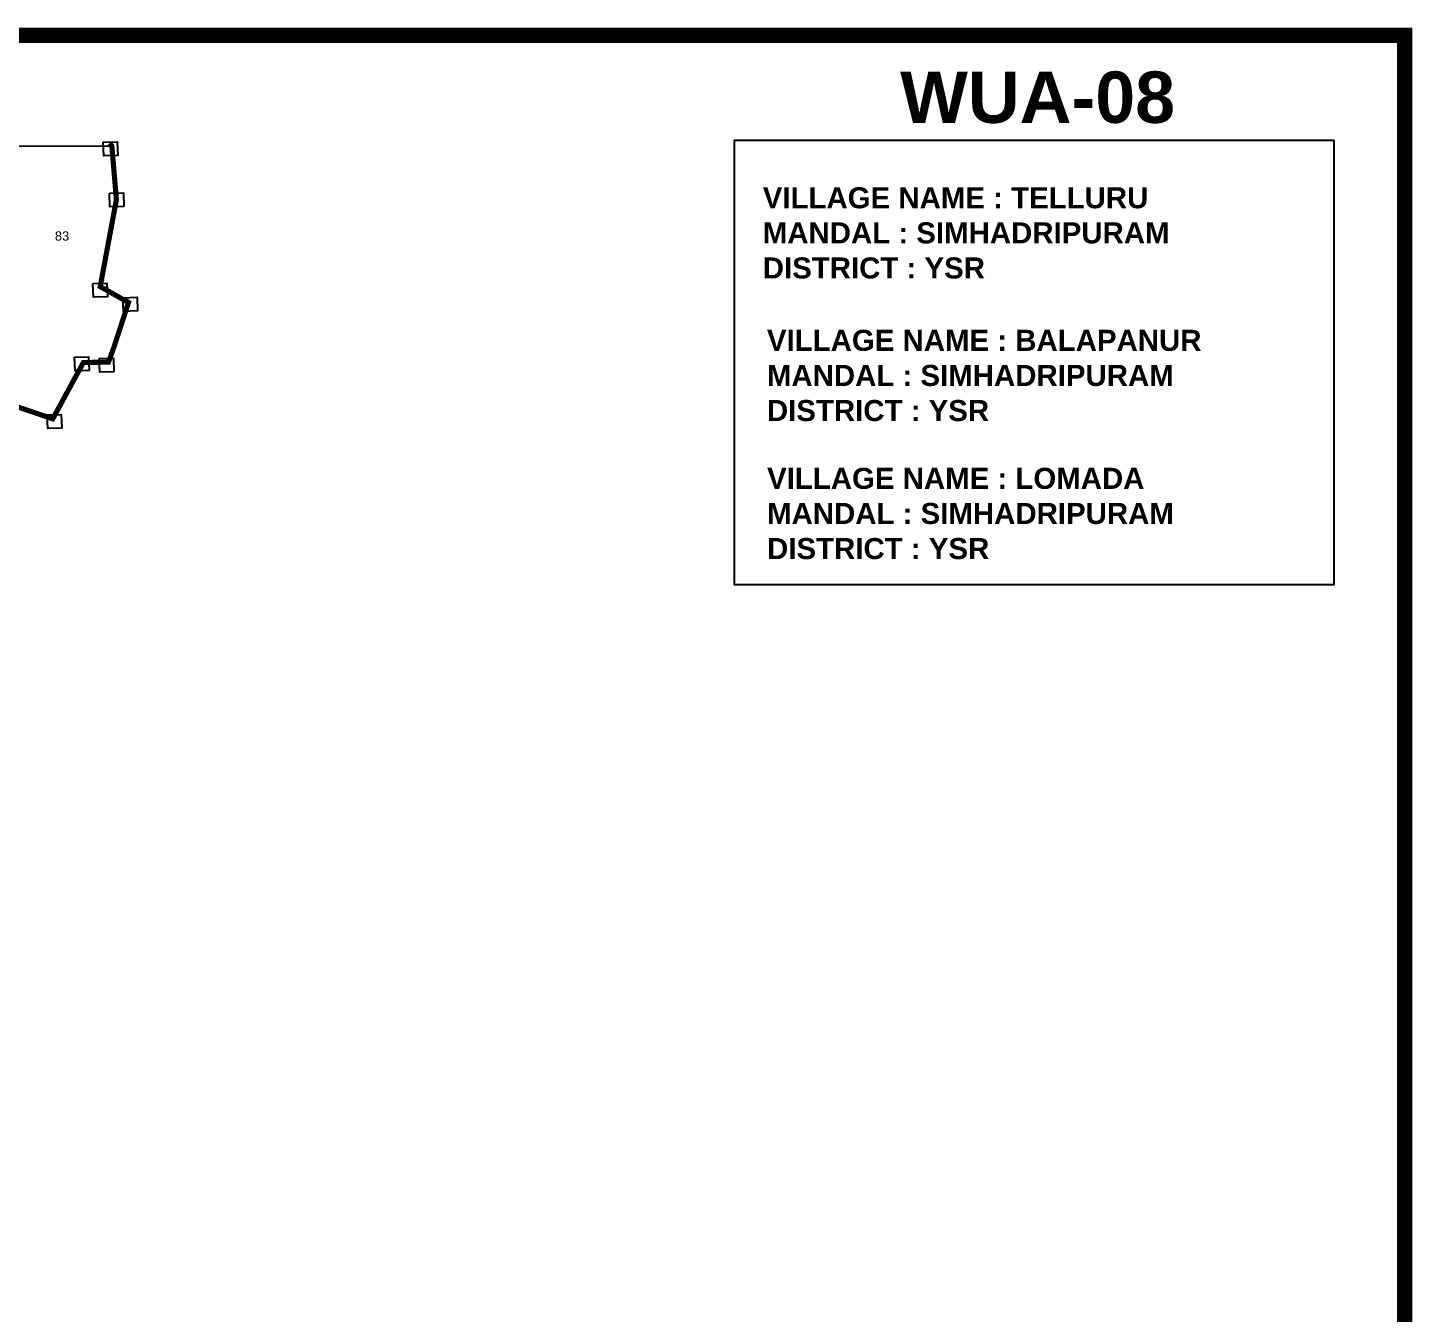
# Model space of a CAD drawing. Header units: inches. Extents: x 192867 to 224088, y 1602358 to 1617481.
# Drawn here: x 202249 to 204947, y 1614157 to 1616661 of the extents above; entities that cross this region are included whole.
import ezdxf
from ezdxf.enums import TextEntityAlignment as Align

# ---------------------------------------------------------------- set-up
doc = ezdxf.new("R2010")
doc.units = ezdxf.units.IN
doc.header["$LTSCALE"] = 15
doc.header["$MEASUREMENT"] = 0
doc.linetypes.add('HIDDEN2', pattern=[0.1875, 0.125, -0.0625])
for name, color, linetype in [('PLOTS NO', 7, 'Continuous'), ('TEXT', 1, 'Continuous'), ('text2', 7, 'Continuous'), ('VILLAGE BOUNDARY STONES', 1, 'Continuous'), ('VILLAGE BOUNDRY', 5, 'Continuous'), ('WUA 8', 3, 'Continuous')]:
    doc.layers.add(name, color=color, linetype=linetype)
doc.styles.get("Standard").update_dxf_attribs({"font": 'arial.ttf'})

msp = doc.modelspace()

# ---------------------------------------------------------------- linework, layer by layer
at = {"layer": 'text2', "color": 5, "const_width": 30}
msp.add_lwpolyline([(195040, 1616646.3), (204931.9, 1616646.3), (204931.9, 1604075), (195040, 1604075)], close=True, dxfattribs=at)
at = {"layer": 'text2'}
msp.add_lwpolyline([(204794.6, 1616441.6), (203625.8, 1616441.6), (203625.8, 1615576.6), (204794.6, 1615576.6)], close=True, dxfattribs=at)
at = {"layer": 'VILLAGE BOUNDARY STONES'}
for points in [[(202396.6, 1616438.2), (202424.1, 1616439.2), (202425.1, 1616412.6), (202397.7, 1616411.6)], [(202408.6, 1616338.7), (202436, 1616339.8), (202437.1, 1616313.2), (202409.6, 1616312.1)], [(202376.4, 1616162.9), (202403.9, 1616164), (202405, 1616137.4), (202377.5, 1616136.3)], [(202435, 1616135.3), (202462.5, 1616136.4), (202463.5, 1616109.8), (202436.1, 1616108.8)], [(202340.6, 1616019.4), (202368.1, 1616020.5), (202369.1, 1615993.9), (202341.7, 1615992.8)], [(202389, 1616016.7), (202416.5, 1616017.8), (202417.5, 1615991.2), (202390, 1615990.1)], [(202287.6, 1615907), (202315, 1615908.1), (202316.1, 1615881.5), (202288.6, 1615880.4)]]:
    msp.add_lwpolyline(points, close=True, dxfattribs=at)
at = {"layer": 'VILLAGE BOUNDRY', "color": 5, "linetype": 'HIDDEN2', "ltscale": 14, "const_width": 10}
msp.add_lwpolyline([(202408.3, 1616435.7), (202413.5, 1616430.8), (202422.3, 1616326), (202390.7, 1616157), (202445.9, 1616126.2), (202417.9, 1616040.3), (202407, 1616010), (202357.9, 1616009.1), (202298.3, 1615899.5), (202213.9, 1615928.1)], dxfattribs=at)
at = {"layer": 'WUA 8', "color": 0}
msp.add_lwpolyline([(197081.3, 1616434.4), (202413.5, 1616430.8)], dxfattribs=at)

# ---------------------------------------------------------------- texts
at = {"layer": 'PLOTS NO'}
msp.add_text('83', height=18, dxfattribs=at).set_placement((202316.5, 1616255.6), align=Align.MIDDLE_CENTER)
at = {"layer": 'TEXT', "attachment_point": 1}
for s, insert, char_height, width in [('{\\fArial|b1|i0|c0|p34;\\C1;WUA-08}', (203949.2, 1616575.9), 100, 530.332), ('{\\fArial|b1|i0|c0|p34;\\C1;VILLAGE NAME :\\C5; TELLURU\\P\\C1;MANDAL : \\C5;SIMHADRIPURAM\\P\\C1;DISTRICT : \\C5;YSR}', (203681.5, 1616350.6), 41.015, 1072.762), ('{\\fArial|b1|i0|c0|p34;\\C1;VILLAGE NAME :\\C5; BALAPANUR\\C0;\\P\\C1;MANDAL : \\C5;SIMHADRIPURAM\\P\\C1;DISTRICT : \\C5;YSR}', (203689.6, 1616072.9), 41.015, 846.815), ('{\\fArial|b1|i0|c0|p34;\\C1;VILLAGE NAME :\\C5; LOMADA\\P\\C1;MANDAL : \\C5;SIMHADRIPURAM\\P\\C1;DISTRICT : \\C5;YSR}', (203689.9, 1615804.1), 41.015, 1072.762)]:
    msp.add_mtext(s, dxfattribs=dict(at, insert=insert, char_height=char_height, width=width))

doc.saveas('drawing.dxf')
